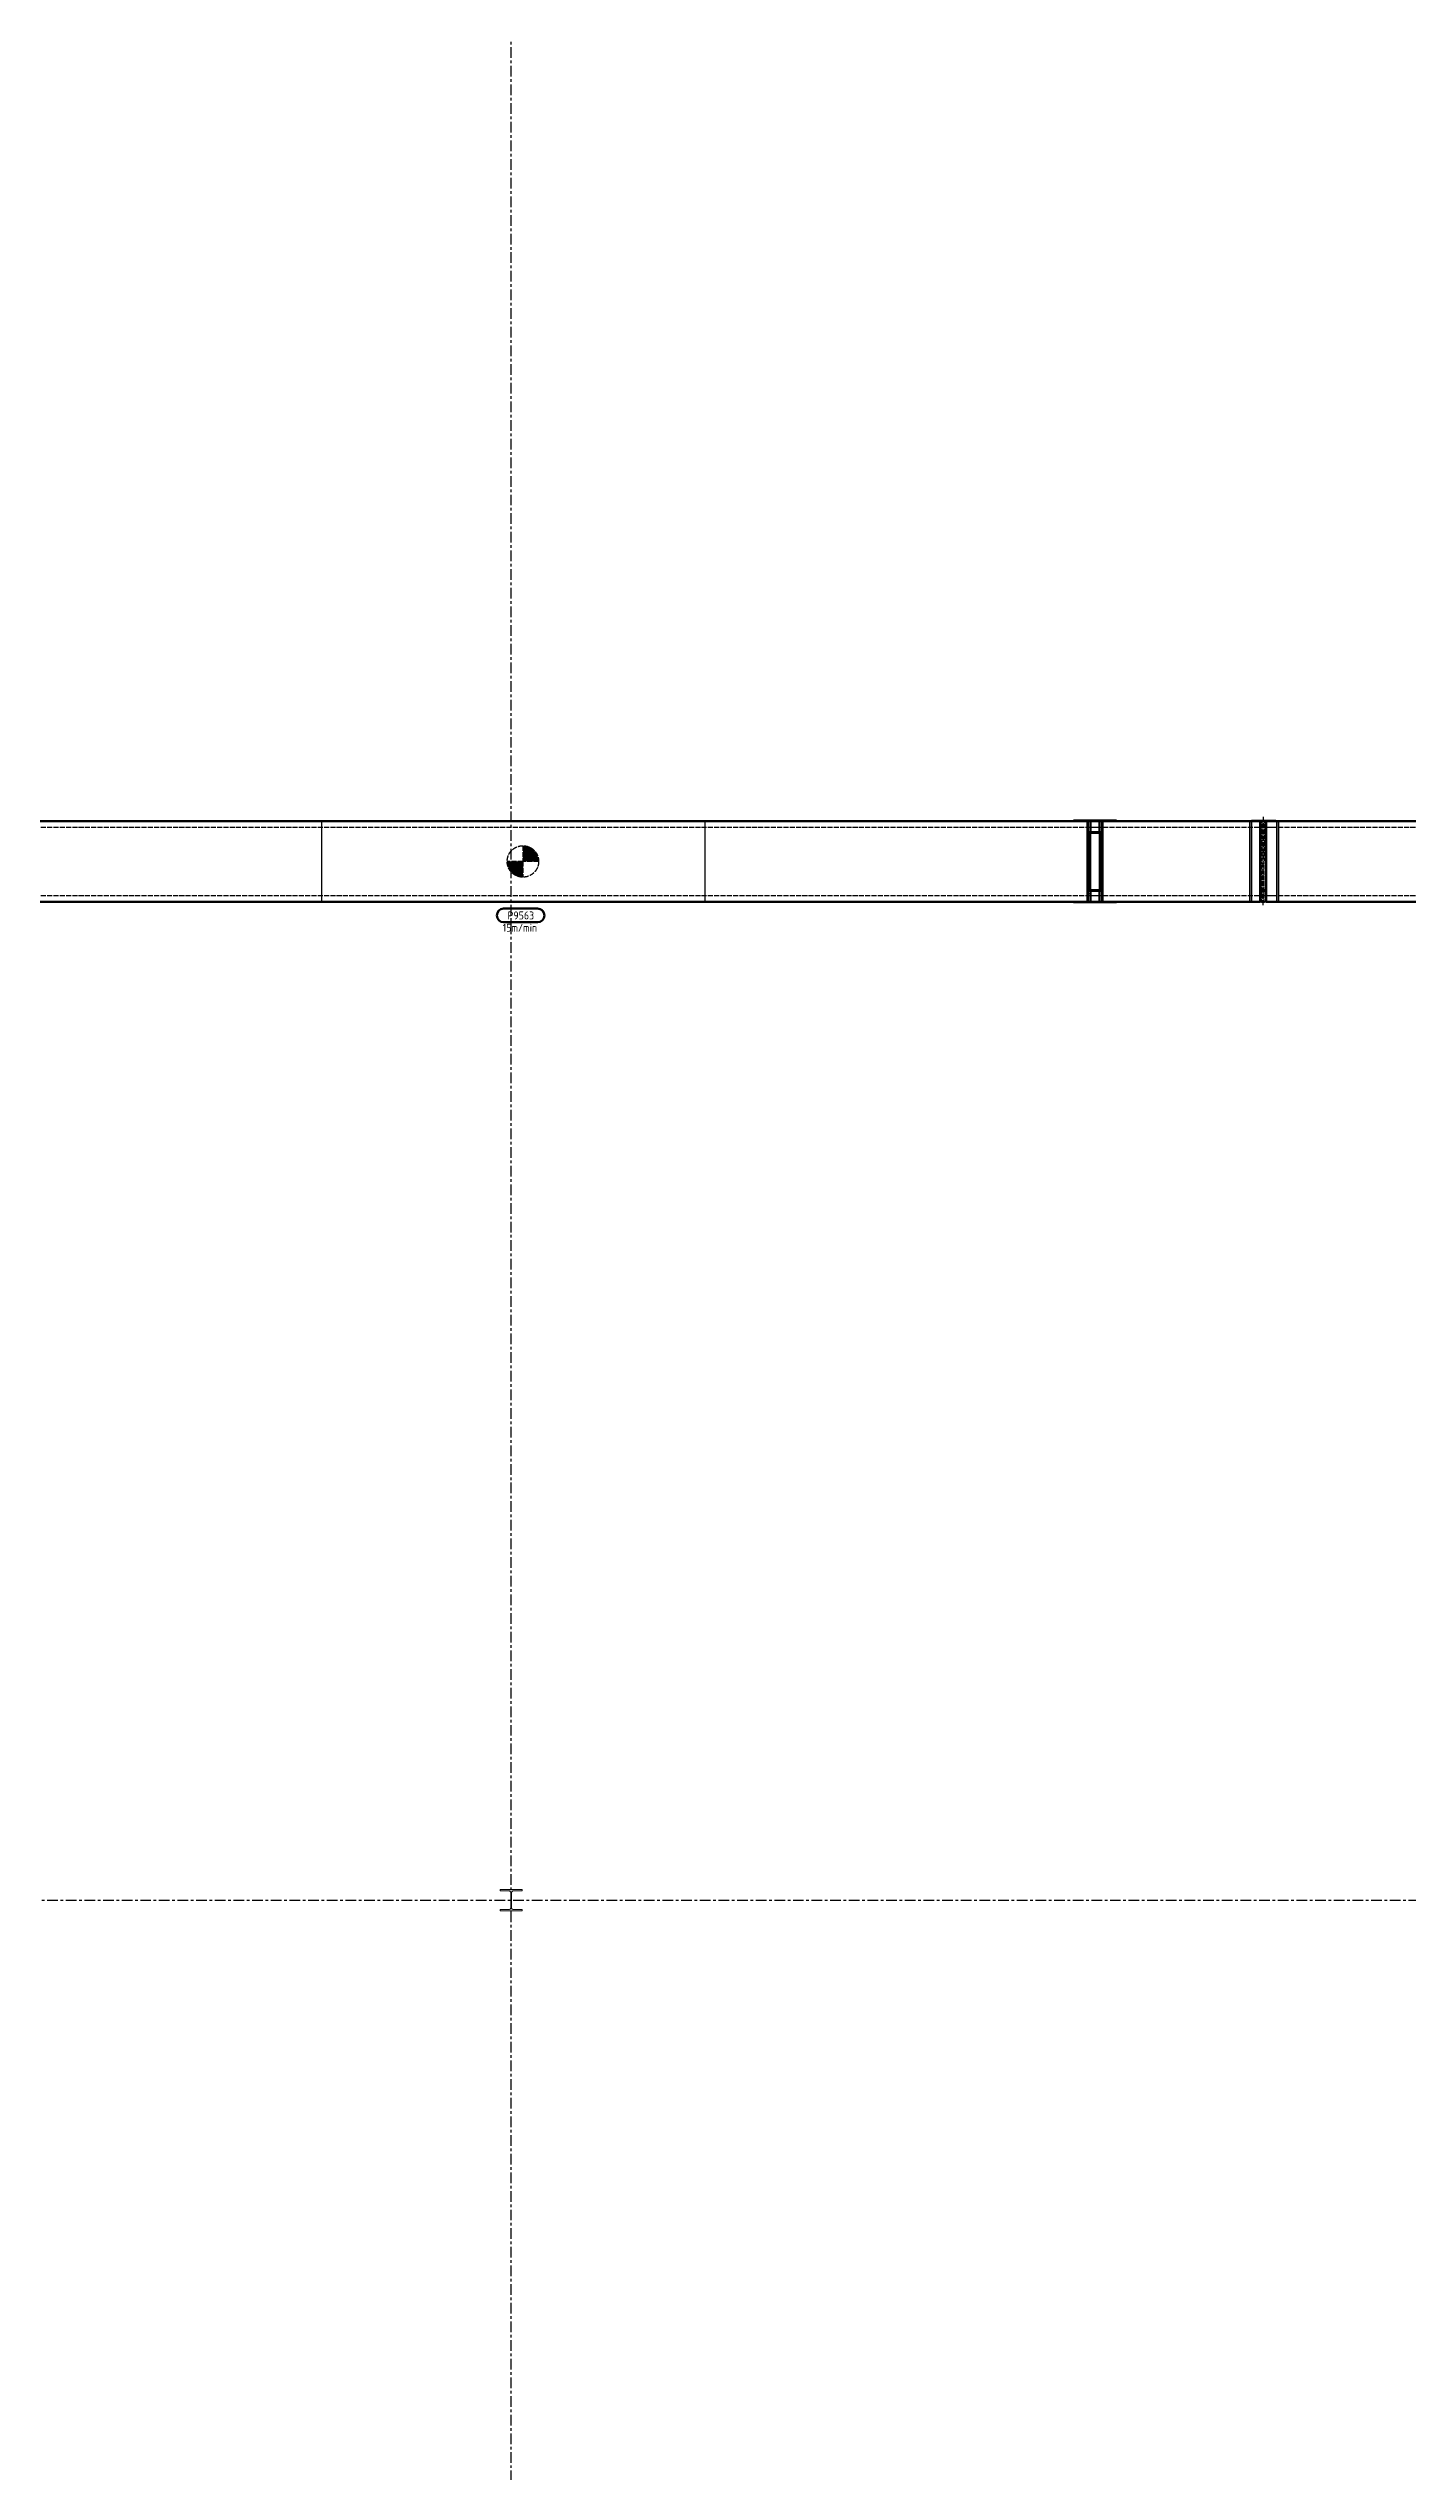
# Model space of a CAD drawing. Header units: millimetres. Extents: x -677815 to 406757, y -145898 to 39000.
# Drawn here: x 182841 to 195800, y -53449 to -30338 of the extents above; entities that cross this region are included whole.
import ezdxf
from ezdxf.enums import TextEntityAlignment as Align

# ---------------------------------------------------------------- set-up
doc = ezdxf.new("R2010")
doc.units = ezdxf.units.MM
doc.header["$LTSCALE"] = 8
for name, pattern in [('Xref building Toll$0$Grid Line', [22.225, 12.7, -3.175, 3.175, -3.175]), ('Xref Conv Trash$0$AM_ISO02W050', [7.5, 6, -1.5]), ('Xref Conv Trash$0$AM_ISO08W050', [18, 12, -1.5, 3, -1.5]), ('Xref Conv Trash$0$CENTER', [7, 4, -1, 1, -1]), ('Xref Conv Trash$0$DASHDOT', [1, 0.5, -0.25, 0, -0.25]), ('Xref Conv Trash$0$DASHED', [1.5, 1, -0.5]), ('Xref Conv Trash$0$HIDDEN', [9.525, 6.35, -3.175])]:
    doc.linetypes.add(name, pattern=pattern)
for name, color, linetype, lineweight in [('Xref building Toll$0$S-COLS', 8, 'Continuous', 9), ('Xref Conv Trash$0$Cont 2.5', 7, 'Continuous', 50), ('Xref Conv Trash$0$Conv - Trash', 1, 'Continuous', 25), ('Xref Conv Trash$0$Conveyor Speeds', 8, 'Xref Conv Trash$0$AM_ISO08W050', 25), ('Xref Conv Trash$0$Hidden', 9, 'Xref Conv Trash$0$AM_ISO02W050', 25), ('Xref Conv Trash$0$P_Number', 4, 'Continuous', 50), ('Xref Conv Trash$0$Text', 40, 'Continuous', 35)]:
    doc.layers.add(name, color=color, linetype=linetype, lineweight=lineweight)
doc.layers.add('Xref building Toll$0$S-GRID', color=8, linetype='Continuous')
doc.styles.add('Xref Conv Trash$0$STANDARD', font='ISOCP.SHX')

# ---------------------------------------------------------------- blocks, each defined once
blk = doc.blocks.new('*U121')
for p, q in [((29387, 384), (29387, -384)), ((33044, 384), (33044, -384))]:
    blk.add_line(p, q)
at = {"lineweight": 50}
for p, q in [((36559, 389), (36828, 389)), ((36559, 384), (36559, 389)), ((36559, 384), (36828, 384)), ((36695, 279), (36695, 384)), ((36695, 279), (36806, 279)), ((36710, 274), (36810, 274)), ((36710, 274), (36710, -274)), ((36806, 384), (36806, 279)), ((36810, 274), (36810, -274)), ((36828, 384), (36828, 389)), ((36559, -384), (36828, -384)), ((36559, -389), (36559, -384)), ((36559, -389), (36828, -389)), ((36695, -279), (36806, -279)), ((36695, -279), (36695, -384)), ((36710, -274), (36810, -274)), ((36806, -384), (36806, -279)), ((36828, -389), (36828, -384))]:
    blk.add_line(p, q, dxfattribs=at)
blk.add_lwpolyline([(126, 384), (36693, 384), (36693, -384), (126, -384)], close=True, dxfattribs=at)
at = {"layer": 'Xref Conv Trash$0$Hidden'}
for p, q in [((13, 326), (36806, 326)), ((13, -326), (36806, -326))]:
    blk.add_line(p, q, dxfattribs=at)
at = {"layer": 'Xref Conv Trash$0$Hidden', "const_width": 150}
for points in [[(31309, -75, -0.414214), (31234, 0, -0.414213)], [(31309, 75, -0.414214), (31384, 0, -0.414213)]]:
    blk.add_lwpolyline(points, format="xyb", dxfattribs=at)
at = {"layer": 'Xref Conv Trash$0$Hidden'}
for points in [[(31309, 150), (31309, 0)], [(31309, 0), (31159, 0)], [(31459, 0), (31309, 0)], [(31309, 0), (31309, -150)]]:
    blk.add_lwpolyline(points, dxfattribs=at)
blk.add_circle((31309, 0), 150, dxfattribs=at)
blk = doc.blocks.new('*U145')
at = {"lineweight": 50}
for p, q in [((0, 389), (260, 389)), ((0, 384), (0, 389)), ((0, 384), (260, 384)), ((109, 274), (9, 274)), ((9, 274), (9, -274)), ((13, 384), (13, 279)), ((124, 279), (13, 279)), ((109, 274), (109, -274)), ((124, 279), (124, 384)), ((260, 384), (260, 389)), ((1629, -384), (1629, 384)), ((0, -384), (260, -384)), ((0, -389), (0, -384)), ((0, -389), (260, -389)), ((109, -274), (9, -274)), ((124, -279), (13, -279)), ((13, -384), (13, -279)), ((124, -279), (124, -384)), ((260, -389), (260, -384))]:
    blk.add_line(p, q, dxfattribs=at)
for p, q in [((1530, 380), (1530, -379)), ((1530, 380), (1804, 380)), ((1531, 380), (1531, -379)), ((1548, 389), (1548, 384)), ((1781, 389), (1548, 389)), ((1781, 384), (1548, 384)), ((1548, 380), (1548, -379)), ((1643, 392), (1643, 389)), ((1673, 392), (1643, 392)), ((1673, 392), (1673, 389)), ((1776, 389), (1776, 384)), ((1781, 389), (1781, 384)), ((1787, 380), (1787, -379)), ((1803, 380), (1803, -379)), ((1804, 380), (1804, -379)), ((13, -308), (0, -308)), ((1530, -379), (1804, -379)), ((1781, -384), (1548, -384)), ((1548, -389), (1548, -384)), ((1781, -389), (1548, -389)), ((1643, -391), (1643, -389)), ((1673, -391), (1643, -391)), ((1673, -391), (1673, -389)), ((1776, -389), (1776, -384)), ((1781, -389), (1781, -384))]:
    blk.add_line(p, q)
at = {"linetype": 'Xref Conv Trash$0$DASHDOT'}
for p, q in [((1629, 384), (1629, 0)), ((1687, 384), (1687, 0)), ((1629, -384), (1629, 0)), ((1687, -384), (1687, 0))]:
    blk.add_line(p, q, dxfattribs=at)
at = {"linetype": 'Xref Conv Trash$0$HIDDEN'}
for p, q in [((1687, 271), (1629, 271)), ((1675, 287), (1641, 287)), ((1687, -271), (1629, -271)), ((1675, -287), (1641, -287))]:
    blk.add_line(p, q, dxfattribs=at)
at = {"linetype": 'Continuous'}
for p, q in [((1630, 384), (1630, 279)), ((1686, 279), (1630, 279)), ((1686, 384), (1686, 279)), ((1630, -384), (1630, -279)), ((1686, -279), (1630, -279)), ((1686, -384), (1686, -279))]:
    blk.add_line(p, q, dxfattribs=at)
at = {"linetype": 'Xref Conv Trash$0$CENTER'}
for p, q in [((1641, 287), (1641, 271)), ((1675, 287), (1675, 271)), ((1641, -287), (1641, -271)), ((1675, -287), (1675, -271))]:
    blk.add_line(p, q, dxfattribs=at)
at = {"linetype": 'Xref Conv Trash$0$DASHED'}
for p, q in [((1645, 384), (1645, 0)), ((1670, 384), (1670, 0)), ((1645, -384), (1645, 0)), ((1670, -384), (1670, 0))]:
    blk.add_line(p, q, dxfattribs=at)
at = {"lineweight": 50}
for points in [[(126, 384), (1629, 384), (1629, -384), (126, -384)], [(1687, 384), (37661, 384), (37661, -384), (1687, -384)]]:
    blk.add_lwpolyline(points, close=True, dxfattribs=at)
at = {"layer": 'Xref Conv Trash$0$Hidden'}
for p, q in [((13, 326), (1742, 326)), ((1658, 425), (1658, 0)), ((1742, 326), (37774, 326)), ((1658, -417), (1658, 0)), ((13, -326), (1742, -326)), ((1742, -326), (37774, -326))]:
    blk.add_line(p, q, dxfattribs=at)
blk = doc.blocks.new('Xref Conv Trash$0$Pno2')
at = {"layer": 'Xref Conv Trash$0$Cont 2.5', "lineweight": 50}
blk.add_lwpolyline([(-6.47, 2.55), (6.32, 2.55, -1), (6.32, -2.54), (-6.47, -2.54, -1)], format="xyb", close=True, dxfattribs=at)
at = {"layer": 'Xref Conv Trash$0$Text', "color": 7, "style": 'Xref Conv Trash$0$STANDARD'}
blk.add_attdef('PNO', text='', height=3, dxfattribs=at).set_placement((0, 0), align=Align.MIDDLE)
blk = doc.blocks.new('Xref Conv Trash')
at = {"layer": 'Xref Conv Trash$0$Conv - Trash'}
for name, p in [('*U145', (192764, -38092)), ('*U121', (156056, -38092))]:
    blk.add_blockref(name, p, dxfattribs=at)
at = {"layer": 'Xref Conv Trash$0$P_Number', "xscale": 25.4, "yscale": 25.4, "zscale": 25.4}
blk.add_blockref('Xref Conv Trash$0$Pno2', (187345, -38607), dxfattribs=at).add_auto_attribs({'PNO': 'P9563'})
at = {"layer": 'Xref Conv Trash$0$Conveyor Speeds', "insert": (187172, -38687), "char_height": 75, "attachment_point": 1, "style": 'Xref Conv Trash$0$STANDARD'}
blk.add_mtext_dynamic_manual_height_columns('15m/min', width=1630.75, gutter_width=11.4, heights=[0], dxfattribs=at)
blk = doc.blocks.new('Xref building Toll$0$Toll Grids')
at = {"layer": 'Xref building Toll$0$S-GRID', "linetype": 'Xref building Toll$0$Grid Line'}
for p, q in [((187253, -125373.3), (187253, 36031.5)), ((-9195.8, -48000), (280997.7, -48000))]:
    blk.add_line(p, q, dxfattribs=at)
blk = doc.blocks.new('Xref building Toll$0$UC-Universal Column-Column - C2_5-200UC60-1338439-MASTER GROUND FLOOR')
at = {"layer": 'Xref building Toll$0$S-COLS', "lineweight": 18}
for p, q in [((105, 102.5), (-105, 102.5)), ((-105, 102.5), (-105, 88.3)), ((-105, 88.3), (-16.05, 88.3)), ((-4.65, 76.9), (-4.65, -76.9)), ((4.65, -76.9), (4.65, 76.9)), ((16.05, 88.3), (105, 88.3)), ((105, 88.3), (105, 102.5)), ((-16.05, -88.3), (-105, -88.3)), ((-105, -88.3), (-105, -102.5)), ((-105, -102.5), (105, -102.5)), ((105, -88.3), (16.05, -88.3)), ((105, -102.5), (105, -88.3))]:
    blk.add_line(p, q, dxfattribs=at)
at = {"layer": 'Xref building Toll$0$S-COLS'}
for p, q in [((-105, 102.5), (-105, 102.5)), ((-105, 88.3), (-105, 88.3)), ((105, 102.5), (105, 102.5)), ((105, 88.3), (105, 88.3)), ((-105, -88.3), (-105, -88.3)), ((-105, -102.5), (-105, -102.5)), ((105, -88.3), (105, -88.3)), ((105, -102.5), (105, -102.5))]:
    blk.add_line(p, q, dxfattribs=at)
at = {"layer": 'Xref building Toll$0$S-COLS', "lineweight": 18}
for centre, start, end in [((-16.05, 76.9), 0, 90), ((16.05, 76.9), 90, 180), ((-16.05, -76.9), 270, 0), ((16.05, -76.9), 180, 270)]:
    blk.add_arc(centre, 11.4, start, end, dxfattribs=at)
blk = doc.blocks.new('Xref building Toll$0$building block 28092016')
at = {"layer": 'Xref building Toll$0$S-COLS', "rotation": 180}
blk.add_blockref('Xref building Toll$0$UC-Universal Column-Column - C2_5-200UC60-1338439-MASTER GROUND FLOOR', (909803, -719499), dxfattribs=at)
blk = doc.blocks.new('Xref building Toll')
for name, p in [('Xref building Toll$0$Toll Grids', (0, 0)), ('Xref building Toll$0$building block 28092016', (-722550, 671499))]:
    blk.add_blockref(name, p)

msp = doc.modelspace()

# ---------------------------------------------------------------- block references
for name in ['Xref building Toll', 'Xref Conv Trash']:
    msp.add_blockref(name, (0, 0))

doc.saveas('drawing.dxf')
